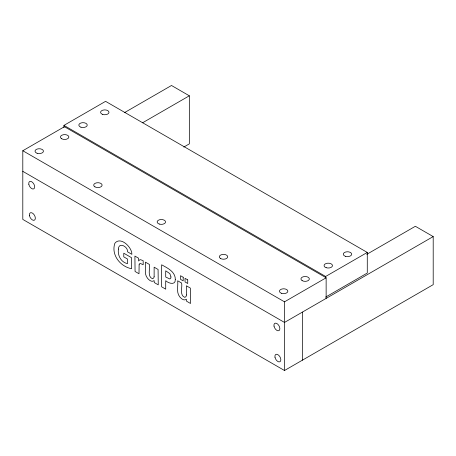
<?xml version="1.0" encoding="UTF-8"?>
<svg xmlns="http://www.w3.org/2000/svg" width="456" height="456" viewBox="0 0 456 456"><rect width="100%" height="100%" fill="white"/><g stroke="black" fill="none" stroke-linecap="round" stroke-linejoin="round"><path stroke-width="0.68" d="M63.943 127.515L63.943 125.383L105.575 101.346L367.279 252.442L367.279 273.047L325.647 297.084M366.749 254.345L415.359 226.284L433.2 236.584L433.2 284.658L284.504 370.511L22.8 219.416L22.8 150.736L64.433 126.7L326.137 277.789L326.137 298.395M124.733 112.489L171.496 85.489L189.337 95.794L189.337 143.868L183.808 147.06M142.574 122.789L189.337 95.794M63.943 125.383L325.647 276.478L367.279 252.442M22.8 150.736L284.504 301.826L326.137 277.789M433.2 236.584L284.504 322.432L22.8 171.342M325.647 276.478L325.647 277.898M302.345 312.132L302.345 360.206M284.504 301.826L284.504 370.511M118.412 249.079C117.477 255.366 120.937 262.24 127.492 263.654L127.492 259.019L123.77 256.87L123.77 253.211L131.579 257.725L131.579 268.726C120.31 266.578 110.911 254.864 114.844 243.31C120.487 235.877 132.206 247.443 131.869 254.328L127.515 251.809C128.261 246.622 118.469 241.606 118.412 249.079M175.298 279.46C175.782 285.536 168.355 283.404 165.716 280.691L165.716 289.167L161.623 286.801L161.623 264.793C167.329 267.957 175.486 271.685 175.298 279.46M139.114 264.805L139 273.742L135.067 271.474L134.908 256.078L138.521 258.164L138.658 261.014L139.439 259.983L140.488 259.669L143.173 260.667L143.173 264.719L140.391 263.465L139.525 263.745L139.114 264.805M170.943 276.94L170.812 278.114L169.883 278.998L165.716 277.037L165.716 270.818L169.883 273.668L170.943 276.94M154.128 276.347L153.906 277.715L152.635 278.787C146.997 276.786 150.303 268.544 149.374 264.429L145.413 262.143C146.102 267.364 143.748 273.794 147.539 278.274C148.975 280.052 151.922 282.566 154.128 280.588L154.282 282.566L158.243 284.852L158.084 269.462L154.128 267.176L154.128 276.347M186.384 294.975L186.162 296.337L184.897 297.409C179.254 295.408 182.565 287.166 181.63 283.056L177.675 280.771C178.359 285.986 176.01 292.416 179.795 296.896C181.231 298.674 184.178 301.188 186.384 299.21L186.544 301.194L190.5 303.479L190.346 288.084L186.384 285.798L186.384 294.975M183.192 277.248L180.496 275.692L180.496 279.323L183.192 280.873L183.192 277.248M187.73 279.87L185.039 278.314L185.039 281.945L187.73 283.495L187.73 279.87M326.165 267.7A4.207 2.428 0 0 0 332.475 265.597A4.207 2.428 0 0 0 326.165 263.494A4.207 2.428 0 0 0 326.165 267.7M345.392 256.295A4.207 2.428 0 0 0 351.701 254.191A4.207 2.428 0 0 0 345.392 252.088A4.207 2.428 0 0 0 345.392 256.295M102.691 114.422A4.207 2.428 0 0 0 109.001 112.319A4.207 2.428 0 0 0 102.691 110.215A4.207 2.428 0 0 0 102.691 114.422M80.934 127.195A4.207 2.428 0 0 0 87.239 125.092A4.207 2.428 0 0 0 80.934 122.989A4.207 2.428 0 0 0 80.934 127.195M302.168 280.651A4.207 2.428 0 0 0 309.202 279.562A4.207 2.428 0 0 0 304.055 276.587A4.207 2.428 0 0 0 302.168 280.651M281.551 293.316A4.207 2.428 0 0 0 287.856 291.213A4.207 2.428 0 0 0 281.551 289.11A4.207 2.428 0 0 0 281.551 293.316M61.68 138.749A4.207 2.428 0 0 0 68.719 137.661A4.207 2.428 0 0 0 63.566 134.685A4.207 2.428 0 0 0 61.68 138.749M37.124 153.267A4.207 2.428 0 0 0 43.434 151.164A4.207 2.428 0 0 0 37.124 149.061A4.207 2.428 0 0 0 37.124 153.267M159.252 224.044A4.207 2.428 0 0 0 165.562 221.941A4.207 2.428 0 0 0 159.252 219.838A4.207 2.428 0 0 0 159.252 224.044M94.928 186.857A4.207 2.428 0 0 0 101.967 185.769A4.207 2.428 0 0 0 96.814 182.793A4.207 2.428 0 0 0 94.928 186.857M220.55 258.518A4.207 2.428 0 0 0 227.59 257.429A4.207 2.428 0 0 0 222.437 254.459A4.207 2.428 0 0 0 220.55 258.518M29.48 215.677A4.207 2.428 60 0 0 34.434 220.162A4.207 2.428 60 0 0 33.18 213.665A4.207 2.428 60 0 0 29.48 215.677M28.836 184.349A4.207 2.428 60 0 0 33.79 188.841A4.207 2.428 60 0 0 32.536 182.343A4.207 2.428 60 0 0 28.836 184.349M274.016 326.143A4.207 2.428 60 0 0 278.969 330.628A4.207 2.428 60 0 0 277.71 324.136A4.207 2.428 60 0 0 274.016 326.143M274.991 357.259A4.207 2.428 60 0 0 279.944 361.745A4.207 2.428 60 0 0 278.69 355.252A4.207 2.428 60 0 0 274.991 357.259"/></g></svg>
